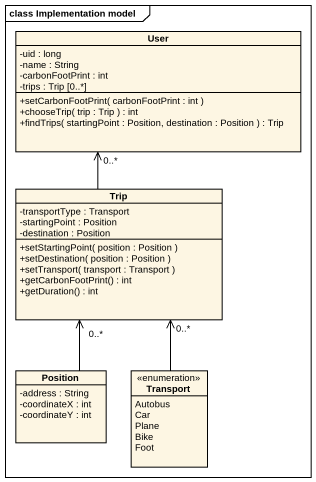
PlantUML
@startuml
mainframe class Implementation model
hide circle
hide empty members
skinparam classAttributeIconSize 0
class User {
  -uid : long
  -name : String
  -carbonFootPrint : int
  -trips : Trip [0..*]
  +setCarbonFootPrint( carbonFootPrint : int )
  +chooseTrip( trip : Trip ) : int
  +findTrips( startingPoint : Position, destination : Position ) : Trip
}
class Trip {
  -transportType : Transport
  -startingPoint : Position
  -destination : Position
  +setStartingPoint( position : Position )
  +setDestination( position : Position )
  +setTransport( transport : Transport )
  +getCarbonFootPrint() : int
  +getDuration() : int
}
class Position {
  -address : String
  -coordinateX : int
  -coordinateY : int
}
enum Transport {
  Autobus
  Car
  Plane
  Bike
  Foot
}
Trip -up-> "0..*" User
Trip "0..*" <-- Transport
Position -up-> "0..*" Trip
@enduml
